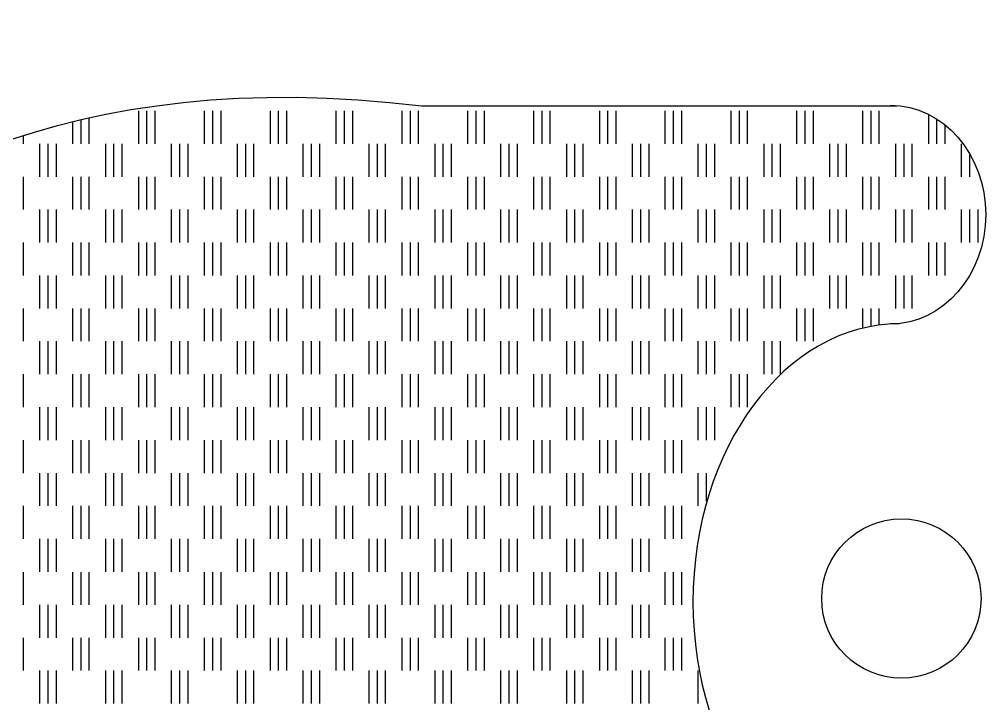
# Model space of a CAD drawing. Extents: x 5 to 365, y 4 to 206.
# Drawn here: x 35.22 to 64.57, y 144.07 to 164.85 of the extents above; entities that cross this region are included whole.
import ezdxf

# ---------------------------------------------------------------- set-up
doc = ezdxf.new("R2010")
doc.units = 0
doc.layers.add('Your_Design', color=7, linetype='CONTINUOUS')

msp = doc.modelspace()

# ---------------------------------------------------------------- linework, layer by layer
at = {"layer": 'Your_Design', "color": 1}
for points in [[(47.450653, 162.217991), (61.8715, 162.217991)], [(36.848845, 161.072361), (36.848845, 161.732179)], [(37.098845, 161.072361), (37.098845, 161.807775)], [(37.348844, 161.072361), (37.348844, 161.855023)], [(62.841417, 161.072364), (62.841417, 161.949522)], [(63.091416, 161.072364), (63.091416, 161.81723)], [(63.341416, 161.072364), (63.341416, 161.62824)], [(35.348845, 161.072361), (35.348845, 161.306958)], [(35.848847, 160.070542), (35.848847, 161.072361)], [(36.098847, 160.070542), (36.098847, 161.072361)], [(36.348846, 160.071541), (36.348846, 161.072361)], [(37.848847, 160.070542), (37.848847, 161.072361)], [(38.098846, 160.070542), (38.098846, 161.072361)], [(38.348846, 160.071541), (38.348846, 161.072361)], [(39.848846, 160.070542), (39.848846, 161.072361)], [(40.098846, 160.070542), (40.098846, 161.072361)], [(40.348845, 160.071541), (40.348845, 161.072361)], [(41.848846, 160.070542), (41.848846, 161.072361)], [(42.098845, 160.070542), (42.098845, 161.072361)], [(42.348845, 160.071537), (42.348845, 161.072361)], [(43.848849, 160.070542), (43.848849, 161.072361)], [(44.098849, 160.070542), (44.098849, 161.072361)], [(44.348848, 160.071541), (44.348848, 161.072361)], [(45.848849, 160.070542), (45.848849, 161.072361)], [(46.098848, 160.070542), (46.098848, 161.072361)], [(46.348848, 160.071537), (46.348848, 161.072361)], [(47.848845, 160.070542), (47.848845, 161.072361)], [(48.098844, 160.070542), (48.098844, 161.072361)], [(48.348844, 160.071541), (48.348844, 161.072361)], [(49.848844, 160.070542), (49.848844, 161.072361)], [(50.098844, 160.070542), (50.098844, 161.072361)], [(50.348843, 160.071541), (50.348843, 161.072361)], [(51.848847, 160.070542), (51.848847, 161.072361)], [(52.098847, 160.070542), (52.098847, 161.072361)], [(52.348846, 160.071541), (52.348846, 161.072361)], [(53.848847, 160.070542), (53.848847, 161.072361)], [(54.098846, 160.070542), (54.098846, 161.072361)], [(54.348846, 160.071541), (54.348846, 161.072361)], [(55.84142, 160.070542), (55.84142, 161.072364)], [(56.09142, 160.070542), (56.09142, 161.072364)], [(56.341419, 160.071541), (56.341419, 161.072364)], [(57.841416, 160.070546), (57.841416, 161.072364)], [(58.091416, 160.070546), (58.091416, 161.072364)], [(58.341415, 160.071548), (58.341415, 161.072364)], [(59.841412, 160.070546), (59.841412, 161.072364)], [(60.091412, 160.070546), (60.091412, 161.072364)], [(60.341411, 160.071548), (60.341411, 161.072364)], [(61.841419, 160.070546), (61.841419, 161.072364)], [(62.091418, 160.070546), (62.091418, 161.072364)], [(62.341418, 160.071548), (62.341418, 161.072364)], [(63.841418, 160.070546), (63.841418, 161.072364)], [(64.091418, 160.070546), (64.091418, 160.732184)], [(35.348845, 159.072361), (35.348845, 160.066542)], [(36.848845, 159.072361), (36.848845, 160.066542)], [(37.098845, 159.072361), (37.098845, 160.066542)], [(37.348844, 159.072361), (37.348844, 160.066542)], [(38.848845, 159.072358), (38.848845, 160.066542)], [(39.098844, 159.072358), (39.098844, 160.066542)], [(39.348844, 159.072358), (39.348844, 160.066542)], [(40.848844, 159.072358), (40.848844, 160.066542)], [(41.098844, 159.072358), (41.098844, 160.066542)], [(41.348843, 159.072358), (41.348843, 160.066542)], [(42.848847, 159.072358), (42.848847, 160.066542)], [(43.098847, 159.072358), (43.098847, 160.066542)], [(43.348846, 159.072358), (43.348846, 160.066542)], [(44.848847, 159.072358), (44.848847, 160.066542)], [(45.098847, 159.072358), (45.098847, 160.066542)], [(45.348846, 159.072358), (45.348846, 160.066542)], [(46.848843, 159.072361), (46.848843, 160.066542)], [(47.098843, 159.072361), (47.098843, 160.066542)], [(47.348842, 159.072361), (47.348842, 160.066542)], [(48.848843, 159.072361), (48.848843, 160.066542)], [(49.098842, 159.072361), (49.098842, 160.066542)], [(49.348842, 159.072361), (49.348842, 160.066542)], [(50.848849, 159.072361), (50.848849, 160.066542)], [(51.098849, 159.072361), (51.098849, 160.066542)], [(51.348848, 159.072361), (51.348848, 160.066542)], [(52.848845, 159.072361), (52.848845, 160.066542)], [(53.098845, 159.072361), (53.098845, 160.066542)], [(53.348844, 159.072361), (53.348844, 160.066542)], [(54.841422, 159.072361), (54.841422, 160.066542)], [(55.091422, 159.072361), (55.091422, 160.066542)], [(55.341421, 159.072361), (55.341421, 160.066542)], [(56.841418, 159.072365), (56.841418, 160.066545)], [(57.091418, 159.072365), (57.091418, 160.066545)], [(57.341417, 159.072365), (57.341417, 160.066545)], [(58.841414, 159.072365), (58.841414, 160.066545)], [(59.091414, 159.072365), (59.091414, 160.066545)], [(59.341413, 159.072365), (59.341413, 160.066545)], [(60.841421, 159.072365), (60.841421, 160.066545)], [(61.09142, 159.072365), (61.09142, 160.066545)], [(61.34142, 159.072365), (61.34142, 160.066545)], [(62.841417, 159.072365), (62.841417, 160.066545)], [(63.091416, 159.072365), (63.091416, 160.066545)], [(63.341416, 159.072365), (63.341416, 160.066545)], [(35.848847, 156.070547), (35.848847, 157.072362)], [(36.098847, 156.070547), (36.098847, 157.072362)], [(36.348846, 156.071542), (36.348846, 157.072362)], [(37.848847, 156.070547), (37.848847, 157.072362)], [(38.098846, 156.070547), (38.098846, 157.072362)], [(38.348846, 156.071542), (38.348846, 157.072362)], [(39.848846, 156.070536), (39.848846, 157.072355)], [(40.098846, 156.070536), (40.098846, 157.072355)], [(40.348845, 156.071542), (40.348845, 157.072355)], [(41.848846, 156.070536), (41.848846, 157.072355)], [(42.098845, 156.070536), (42.098845, 157.072355)], [(42.348845, 156.071542), (42.348845, 157.072355)], [(43.848849, 156.070536), (43.848849, 157.072355)], [(44.098849, 156.070536), (44.098849, 157.072355)], [(44.348848, 156.071542), (44.348848, 157.072355)], [(45.848849, 156.070536), (45.848849, 157.072355)], [(46.098848, 156.070536), (46.098848, 157.072355)], [(46.348848, 156.071542), (46.348848, 157.072355)], [(47.848845, 156.070547), (47.848845, 157.072362)], [(48.098844, 156.070547), (48.098844, 157.072362)], [(48.348844, 156.071542), (48.348844, 157.072362)], [(49.848844, 156.070547), (49.848844, 157.072362)], [(50.098844, 156.070547), (50.098844, 157.072362)], [(50.348843, 156.071542), (50.348843, 157.072362)], [(51.848847, 156.070547), (51.848847, 157.072362)], [(52.098847, 156.070547), (52.098847, 157.072362)], [(52.348846, 156.071542), (52.348846, 157.072362)], [(53.848847, 156.070547), (53.848847, 157.072362)], [(54.098846, 156.070547), (54.098846, 157.072362)], [(54.348846, 156.071542), (54.348846, 157.072362)], [(55.84142, 156.070547), (55.84142, 157.072362)], [(56.09142, 156.070547), (56.09142, 157.072362)], [(56.341419, 156.071542), (56.341419, 157.072362)], [(57.841416, 156.070547), (57.841416, 157.072365)], [(58.091416, 156.070547), (58.091416, 157.072365)], [(58.341415, 156.071552), (58.341415, 157.072365)], [(59.841412, 156.070547), (59.841412, 157.072365)], [(60.091412, 156.070547), (60.091412, 157.072365)], [(60.341411, 156.071552), (60.341411, 157.072365)], [(61.841419, 156.070547), (61.841419, 157.072365)], [(62.091418, 156.070547), (62.091418, 157.072365)], [(62.341418, 156.071552), (62.341418, 157.072365)], [(35.348845, 155.072355), (35.348845, 156.066546)], [(36.848845, 155.072355), (36.848845, 156.066546)], [(37.098845, 155.072355), (37.098845, 156.066546)], [(37.348844, 155.072355), (37.348844, 156.066546)], [(38.848845, 155.072348), (38.848845, 156.066536)], [(39.098844, 155.072348), (39.098844, 156.066536)], [(39.348844, 155.072348), (39.348844, 156.066536)], [(40.848844, 155.072348), (40.848844, 156.066536)], [(41.098844, 155.072348), (41.098844, 156.066536)], [(41.348843, 155.072348), (41.348843, 156.066536)], [(42.848847, 155.072348), (42.848847, 156.066536)], [(43.098847, 155.072348), (43.098847, 156.066536)], [(43.348846, 155.072348), (43.348846, 156.066536)], [(44.848847, 155.072348), (44.848847, 156.066536)], [(45.098847, 155.072348), (45.098847, 156.066536)], [(45.348846, 155.072348), (45.348846, 156.066536)], [(46.848843, 155.072355), (46.848843, 156.066546)], [(47.098843, 155.072355), (47.098843, 156.066546)], [(47.348842, 155.072355), (47.348842, 156.066546)], [(48.848843, 155.072355), (48.848843, 156.066546)], [(49.098842, 155.072355), (49.098842, 156.066546)], [(49.348842, 155.072355), (49.348842, 156.066546)], [(50.848849, 155.072355), (50.848849, 156.066546)], [(51.098849, 155.072355), (51.098849, 156.066546)], [(51.348848, 155.072355), (51.348848, 156.066546)], [(52.848845, 155.072355), (52.848845, 156.066546)], [(53.098845, 155.072355), (53.098845, 156.066546)], [(53.348844, 155.072355), (53.348844, 156.066546)], [(54.841422, 155.072355), (54.841422, 156.066546)], [(55.091422, 155.072355), (55.091422, 156.066546)], [(55.341421, 155.072355), (55.341421, 156.066546)], [(56.841418, 155.072359), (56.841418, 156.066546)], [(57.091418, 155.072359), (57.091418, 156.066546)], [(57.341417, 155.072359), (57.341417, 156.066546)], [(58.841414, 155.072359), (58.841414, 156.066546)], [(59.091414, 155.072359), (59.091414, 156.066546)], [(59.341413, 155.072359), (59.341413, 156.066546)], [(60.841421, 155.488136), (60.841421, 156.066546)], [(61.09142, 155.525929), (61.09142, 156.066546)], [(61.34142, 155.57318), (61.34142, 156.066546)], [(35.848847, 152.070544), (35.848847, 153.072352)], [(36.098847, 152.070544), (36.098847, 153.072352)], [(36.348846, 152.071546), (36.348846, 153.072352)], [(37.848847, 152.070544), (37.848847, 153.072352)], [(38.098846, 152.070544), (38.098846, 153.072352)], [(38.348846, 152.071546), (38.348846, 153.072352)], [(39.848846, 152.070541), (39.848846, 153.072352)], [(40.098846, 152.070541), (40.098846, 153.072352)], [(40.348845, 152.071539), (40.348845, 153.072352)], [(41.848846, 152.070541), (41.848846, 153.072352)], [(42.098845, 152.070541), (42.098845, 153.072352)], [(42.348845, 152.071539), (42.348845, 153.072352)], [(43.848849, 152.070541), (43.848849, 153.072352)], [(44.098849, 152.070541), (44.098849, 153.072352)], [(44.348848, 152.071539), (44.348848, 153.072352)], [(45.848849, 152.070541), (45.848849, 153.072352)], [(46.098848, 152.070541), (46.098848, 153.072352)], [(46.348848, 152.071539), (46.348848, 153.072352)], [(47.848845, 152.070544), (47.848845, 153.072352)], [(48.098844, 152.070544), (48.098844, 153.072352)], [(48.348844, 152.071546), (48.348844, 153.072352)], [(49.848844, 152.070544), (49.848844, 153.072352)], [(50.098844, 152.070544), (50.098844, 153.072352)], [(50.348843, 152.071546), (50.348843, 153.072352)], [(51.848847, 152.070544), (51.848847, 153.072352)], [(52.098847, 152.070544), (52.098847, 153.072352)], [(52.348846, 152.071546), (52.348846, 153.072352)], [(53.848847, 152.070544), (53.848847, 153.072352)], [(54.098846, 152.070544), (54.098846, 153.072352)], [(54.348846, 152.071546), (54.348846, 153.072352)], [(55.84142, 152.070544), (55.84142, 153.072352)], [(56.09142, 152.070544), (56.09142, 153.072352)], [(56.341419, 152.071539), (56.341419, 153.072352)], [(35.348845, 151.072356), (35.348845, 152.066544)], [(36.848845, 151.072356), (36.848845, 152.066544)], [(37.098845, 151.072356), (37.098845, 152.066544)], [(37.348844, 151.072356), (37.348844, 152.066544)], [(38.848845, 151.072353), (38.848845, 152.06654)], [(39.098844, 151.072353), (39.098844, 152.06654)], [(39.348844, 151.072353), (39.348844, 152.06654)], [(40.848844, 151.072353), (40.848844, 152.06654)], [(41.098844, 151.072353), (41.098844, 152.06654)], [(41.348843, 151.072353), (41.348843, 152.06654)], [(42.848847, 151.072353), (42.848847, 152.06654)], [(43.098847, 151.072353), (43.098847, 152.06654)], [(43.348846, 151.072353), (43.348846, 152.06654)], [(44.848847, 151.072353), (44.848847, 152.06654)], [(45.098847, 151.072353), (45.098847, 152.06654)], [(45.348846, 151.072353), (45.348846, 152.06654)], [(46.848843, 151.072356), (46.848843, 152.066544)], [(47.098843, 151.072356), (47.098843, 152.066544)], [(47.348842, 151.072356), (47.348842, 152.066544)], [(48.848843, 151.072356), (48.848843, 152.066544)], [(49.098842, 151.072356), (49.098842, 152.066544)], [(49.348842, 151.072356), (49.348842, 152.066544)], [(50.848849, 151.072356), (50.848849, 152.066544)], [(51.098849, 151.072356), (51.098849, 152.066544)], [(51.348848, 151.072356), (51.348848, 152.066544)], [(52.848845, 151.072356), (52.848845, 152.066544)], [(53.098845, 151.072356), (53.098845, 152.066544)], [(53.348844, 151.072356), (53.348844, 152.066544)], [(54.841422, 151.072356), (54.841422, 152.066544)], [(55.091422, 151.072356), (55.091422, 152.066544)], [(55.341421, 151.072356), (55.341421, 152.066544)], [(56.09142, 150.214101), (56.09142, 151.072356)], [(35.848847, 148.070542), (35.848847, 149.072357)], [(36.098847, 148.070542), (36.098847, 149.072357)], [(36.348846, 148.071544), (36.348846, 149.072357)], [(37.848847, 148.070542), (37.848847, 149.072357)], [(38.098846, 148.070542), (38.098846, 149.072357)], [(38.348846, 148.071544), (38.348846, 149.072357)], [(39.848846, 148.070542), (39.848846, 149.07235)], [(40.098846, 148.070542), (40.098846, 149.07235)], [(40.348845, 148.071537), (40.348845, 149.07235)], [(41.848846, 148.070542), (41.848846, 149.07235)], [(42.098845, 148.070542), (42.098845, 149.07235)], [(42.348845, 148.071537), (42.348845, 149.07235)], [(43.848849, 148.070542), (43.848849, 149.07235)], [(44.098849, 148.070542), (44.098849, 149.07235)], [(44.348848, 148.071537), (44.348848, 149.07235)], [(45.848849, 148.070542), (45.848849, 149.07235)], [(46.098848, 148.070542), (46.098848, 149.07235)], [(46.348848, 148.071537), (46.348848, 149.07235)], [(47.848845, 148.070542), (47.848845, 149.072357)], [(48.098844, 148.070542), (48.098844, 149.072357)], [(48.348844, 148.071544), (48.348844, 149.072357)], [(49.848844, 148.070542), (49.848844, 149.072357)], [(50.098844, 148.070542), (50.098844, 149.072357)], [(50.348843, 148.071544), (50.348843, 149.072357)], [(51.848847, 148.070542), (51.848847, 149.072357)], [(52.098847, 148.070542), (52.098847, 149.072357)], [(52.348846, 148.071544), (52.348846, 149.072357)], [(53.848847, 148.070542), (53.848847, 149.072357)], [(54.098846, 148.070542), (54.098846, 149.072357)], [(54.348846, 148.071544), (54.348846, 149.072357)], [(35.348845, 147.072354), (35.348845, 148.066541)], [(36.848845, 147.072354), (36.848845, 148.066541)], [(37.098845, 147.072354), (37.098845, 148.066541)], [(37.348844, 147.072354), (37.348844, 148.066541)], [(38.848845, 147.072354), (38.848845, 148.066541)], [(39.098844, 147.072354), (39.098844, 148.066541)], [(39.348844, 147.072354), (39.348844, 148.066541)], [(40.848844, 147.072354), (40.848844, 148.066541)], [(41.098844, 147.072354), (41.098844, 148.066541)], [(41.348843, 147.072354), (41.348843, 148.066541)], [(42.848847, 147.072354), (42.848847, 148.066541)], [(43.098847, 147.072354), (43.098847, 148.066541)], [(43.348846, 147.072354), (43.348846, 148.066541)], [(44.848847, 147.072354), (44.848847, 148.066541)], [(45.098847, 147.072354), (45.098847, 148.066541)], [(45.348846, 147.072354), (45.348846, 148.066541)], [(46.848843, 147.072354), (46.848843, 148.066541)], [(47.098843, 147.072354), (47.098843, 148.066541)], [(47.348842, 147.072354), (47.348842, 148.066541)], [(48.848843, 147.072354), (48.848843, 148.066541)], [(49.098842, 147.072354), (49.098842, 148.066541)], [(49.348842, 147.072354), (49.348842, 148.066541)], [(50.848849, 147.072354), (50.848849, 148.066541)], [(51.098849, 147.072354), (51.098849, 148.066541)], [(51.348848, 147.072354), (51.348848, 148.066541)], [(52.848845, 147.072354), (52.848845, 148.066541)], [(53.098845, 147.072354), (53.098845, 148.066541)], [(53.348844, 147.072354), (53.348844, 148.066541)], [(54.841422, 147.072354), (54.841422, 148.066541)], [(55.091422, 147.072354), (55.091422, 148.066541)], [(55.341421, 147.072354), (55.341421, 148.066541)], [(35.848847, 144.070539), (35.848847, 145.072354)], [(36.098847, 144.070539), (36.098847, 145.072354)], [(36.348846, 144.071541), (36.348846, 145.072354)], [(37.848847, 144.070539), (37.848847, 145.072354)], [(38.098846, 144.070539), (38.098846, 145.072354)], [(38.348846, 144.071541), (38.348846, 145.072354)], [(39.848846, 144.070539), (39.848846, 145.072354)], [(40.098846, 144.070539), (40.098846, 145.072354)], [(40.348845, 144.071541), (40.348845, 145.072354)], [(41.848846, 144.070539), (41.848846, 145.072354)], [(42.098845, 144.070539), (42.098845, 145.072354)], [(42.348845, 144.071541), (42.348845, 145.072354)], [(43.848849, 144.070539), (43.848849, 145.072354)], [(44.098849, 144.070539), (44.098849, 145.072354)], [(44.348848, 144.071541), (44.348848, 145.072354)], [(45.848849, 144.070539), (45.848849, 145.072354)], [(46.098848, 144.070539), (46.098848, 145.072354)], [(46.348848, 144.071541), (46.348848, 145.072354)], [(47.848845, 144.070539), (47.848845, 145.072354)], [(48.098844, 144.070539), (48.098844, 145.072354)], [(48.348844, 144.071541), (48.348844, 145.072354)], [(49.848844, 144.070539), (49.848844, 145.072354)], [(50.098844, 144.070539), (50.098844, 145.072354)], [(50.348843, 144.071541), (50.348843, 145.072354)], [(51.848847, 144.070539), (51.848847, 145.072354)], [(52.098847, 144.070539), (52.098847, 145.072354)], [(52.348846, 144.071541), (52.348846, 145.072354)], [(53.848847, 144.070539), (53.848847, 145.072354)], [(54.098846, 144.070539), (54.098846, 145.072354)], [(54.348846, 144.071541), (54.348846, 145.072354)], [(55.84142, 144.070539), (55.84142, 145.072358)]]:
    msp.add_lwpolyline(points, dxfattribs=at)
at = {"layer": 'Your_Design', "color": 5}
msp.add_lwpolyline([(62.01156, 149.68019)], close=True, dxfattribs=at)
at = {"layer": 'Your_Design', "color": 1}
for points in [[(21.012446, 147.14746), (21.012446, 147.14746), (26.162747, 164.849359), (47.450653, 162.217991)], [(38.848845, 161.072361), (38.848845, 162.04111), (38.848845, 162.072359), (38.848845, 162.072359)], [(39.098844, 161.072361), (39.098844, 162.041106), (39.098844, 162.072359), (39.098844, 162.072359)], [(39.348844, 161.072361), (39.348844, 162.04111), (39.348844, 162.072359), (39.348844, 162.072359)], [(40.848844, 161.072361), (40.848844, 162.04111), (40.848844, 162.072359), (40.848844, 162.072359)], [(41.098844, 161.072361), (41.098844, 162.041106), (41.098844, 162.072359), (41.098844, 162.072359)], [(41.348843, 161.072361), (41.348843, 162.04111), (41.348843, 162.072359), (41.348843, 162.072359)], [(42.848847, 161.072361), (42.848847, 162.04111), (42.848847, 162.072359), (42.848847, 162.072359)], [(43.098847, 161.072361), (43.098847, 162.041106), (43.098847, 162.072359), (43.098847, 162.072359)], [(43.348846, 161.072361), (43.348846, 162.04111), (43.348846, 162.072359), (43.348846, 162.072359)], [(44.848847, 161.072361), (44.848847, 162.04111), (44.848847, 162.072359), (44.848847, 162.072359)], [(45.098847, 161.072361), (45.098847, 162.041106), (45.098847, 162.072359), (45.098847, 162.072359)], [(45.348846, 161.072361), (45.348846, 162.04111), (45.348846, 162.072359), (45.348846, 162.072359)], [(46.848843, 161.072361), (46.848843, 162.041117), (46.848843, 162.072359), (46.848843, 162.072359)], [(47.098843, 161.072361), (47.098843, 162.041106), (47.098843, 162.072359), (47.098843, 162.072359)], [(47.348842, 161.072361), (47.348842, 162.041117), (47.348842, 162.072359), (47.348842, 162.072359)], [(48.848843, 161.072361), (48.848843, 162.041117), (48.848843, 162.072359), (48.848843, 162.072359)], [(49.098842, 161.072361), (49.098842, 162.041106), (49.098842, 162.072359), (49.098842, 162.072359)], [(49.348842, 161.072361), (49.348842, 162.041117), (49.348842, 162.072359), (49.348842, 162.072359)], [(50.848849, 161.072361), (50.848849, 162.041117), (50.848849, 162.072359), (50.848849, 162.072359)], [(51.098849, 161.072361), (51.098849, 162.041106), (51.098849, 162.072359), (51.098849, 162.072359)], [(51.348848, 161.072361), (51.348848, 162.041117), (51.348848, 162.072359), (51.348848, 162.072359)], [(52.848845, 161.072361), (52.848845, 162.041117), (52.848845, 162.072359), (52.848845, 162.072359)], [(53.098845, 161.072361), (53.098845, 162.041106), (53.098845, 162.072359), (53.098845, 162.072359)], [(53.348844, 161.072361), (53.348844, 162.041117), (53.348844, 162.072359), (53.348844, 162.072359)], [(54.841422, 161.072364), (54.841422, 162.041113), (54.841422, 162.072362), (54.841422, 162.072362)], [(55.091422, 161.072364), (55.091422, 162.04111), (55.091422, 162.072362), (55.091422, 162.072362)], [(55.341421, 161.072364), (55.341421, 162.041113), (55.341421, 162.072362), (55.341421, 162.072362)], [(56.841418, 161.072364), (56.841418, 162.04112), (56.841418, 162.072362), (56.841418, 162.072362)], [(57.091418, 161.072364), (57.091418, 162.04111), (57.091418, 162.072362), (57.091418, 162.072362)], [(57.341417, 161.072364), (57.341417, 162.04112), (57.341417, 162.072362), (57.341417, 162.072362)], [(58.841414, 161.072364), (58.841414, 162.04112), (58.841414, 162.072362), (58.841414, 162.072362)], [(59.091414, 161.072364), (59.091414, 162.04111), (59.091414, 162.072362), (59.091414, 162.072362)], [(59.341413, 161.072364), (59.341413, 162.04112), (59.341413, 162.072362), (59.341413, 162.072362)], [(60.841421, 161.072364), (60.841421, 162.04112), (60.841421, 162.072362), (60.841421, 162.072362)], [(61.09142, 161.072364), (61.09142, 162.04111), (61.09142, 162.072362), (61.09142, 162.072362)], [(61.34142, 161.072364), (61.34142, 162.04112), (61.34142, 162.072362), (61.34142, 162.072362)], [(61.682588, 162.242746), (63.278054, 162.242746), (64.57144, 160.755369), (64.57144, 158.920594)], [(35.848847, 158.07236), (35.848847, 159.041109), (35.848847, 159.072361), (35.848847, 159.072361)], [(36.098847, 158.07236), (36.098847, 159.041109), (36.098847, 159.072361), (36.098847, 159.072361)], [(36.348846, 158.07236), (36.348846, 159.041109), (36.348846, 159.072358), (36.348846, 159.072358)], [(37.848847, 158.07236), (37.848847, 159.041109), (37.848847, 159.072361), (37.848847, 159.072361)], [(38.098846, 158.07236), (38.098846, 159.041109), (38.098846, 159.072361), (38.098846, 159.072361)], [(38.348846, 158.07236), (38.348846, 159.041109), (38.348846, 159.072358), (38.348846, 159.072358)], [(39.848846, 158.072353), (39.848846, 159.041105), (39.848846, 159.072358), (39.848846, 159.072358)], [(40.098846, 158.072353), (40.098846, 159.041105), (40.098846, 159.072358), (40.098846, 159.072358)], [(40.348845, 158.072353), (40.348845, 159.041105), (40.348845, 159.072354), (40.348845, 159.072354)], [(41.848846, 158.072353), (41.848846, 159.041105), (41.848846, 159.072358), (41.848846, 159.072358)], [(42.098845, 158.072353), (42.098845, 159.041105), (42.098845, 159.072358), (42.098845, 159.072358)], [(42.348845, 158.072353), (42.348845, 159.041105), (42.348845, 159.072354), (42.348845, 159.072354)], [(43.848849, 158.072353), (43.848849, 159.041105), (43.848849, 159.072358), (43.848849, 159.072358)], [(44.098849, 158.072353), (44.098849, 159.041105), (44.098849, 159.072358), (44.098849, 159.072358)], [(44.348848, 158.072353), (44.348848, 159.041105), (44.348848, 159.072354), (44.348848, 159.072354)], [(45.848849, 158.072353), (45.848849, 159.041105), (45.848849, 159.072358), (45.848849, 159.072358)], [(46.098848, 158.072353), (46.098848, 159.041105), (46.098848, 159.072358), (46.098848, 159.072358)], [(46.348848, 158.072353), (46.348848, 159.041105), (46.348848, 159.072354), (46.348848, 159.072354)], [(47.848845, 158.07236), (47.848845, 159.041109), (47.848845, 159.072361), (47.848845, 159.072361)], [(48.098844, 158.07236), (48.098844, 159.041109), (48.098844, 159.072361), (48.098844, 159.072361)], [(48.348844, 158.07236), (48.348844, 159.041109), (48.348844, 159.072358), (48.348844, 159.072358)], [(49.848844, 158.07236), (49.848844, 159.041109), (49.848844, 159.072361), (49.848844, 159.072361)], [(50.098844, 158.07236), (50.098844, 159.041109), (50.098844, 159.072361), (50.098844, 159.072361)], [(50.348843, 158.07236), (50.348843, 159.041109), (50.348843, 159.072358), (50.348843, 159.072358)], [(51.848847, 158.07236), (51.848847, 159.041109), (51.848847, 159.072361), (51.848847, 159.072361)], [(52.098847, 158.07236), (52.098847, 159.041109), (52.098847, 159.072361), (52.098847, 159.072361)], [(52.348846, 158.07236), (52.348846, 159.041109), (52.348846, 159.072358), (52.348846, 159.072358)], [(53.848847, 158.07236), (53.848847, 159.041109), (53.848847, 159.072361), (53.848847, 159.072361)], [(54.098846, 158.07236), (54.098846, 159.041109), (54.098846, 159.072361), (54.098846, 159.072361)], [(54.348846, 158.07236), (54.348846, 159.041109), (54.348846, 159.072358), (54.348846, 159.072358)], [(55.84142, 158.07236), (55.84142, 159.041109), (55.84142, 159.072361), (55.84142, 159.072361)], [(56.09142, 158.07236), (56.09142, 159.041109), (56.09142, 159.072361), (56.09142, 159.072361)], [(56.341419, 158.07236), (56.341419, 159.041109), (56.341419, 159.072358), (56.341419, 159.072358)], [(57.841416, 158.072363), (57.841416, 159.041112), (57.841416, 159.072365), (57.841416, 159.072365)], [(58.091416, 158.072363), (58.091416, 159.041112), (58.091416, 159.072365), (58.091416, 159.072365)], [(58.341415, 158.072363), (58.341415, 159.041112), (58.341415, 159.072361), (58.341415, 159.072361)], [(59.841412, 158.072363), (59.841412, 159.041112), (59.841412, 159.072365), (59.841412, 159.072365)], [(60.091412, 158.072363), (60.091412, 159.041112), (60.091412, 159.072365), (60.091412, 159.072365)], [(60.341411, 158.072363), (60.341411, 159.041112), (60.341411, 159.072361), (60.341411, 159.072361)], [(61.841419, 158.072363), (61.841419, 159.041112), (61.841419, 159.072365), (61.841419, 159.072365)], [(62.091418, 158.072363), (62.091418, 159.041112), (62.091418, 159.072365), (62.091418, 159.072365)], [(62.341418, 158.072363), (62.341418, 159.041112), (62.341418, 159.072361), (62.341418, 159.072361)], [(63.841418, 158.072363), (63.841418, 159.041112), (63.841418, 159.072365), (63.841418, 159.072365)], [(64.091418, 158.072363), (64.091418, 159.041112), (64.091418, 159.072365), (64.091418, 159.072365)], [(64.341417, 158.072363), (64.341417, 159.041112), (64.341417, 159.072361), (64.341417, 159.072361)], [(64.57144, 158.920594), (64.57144, 157.085832), (63.278054, 155.598455), (61.682588, 155.598455)], [(35.348845, 157.072362), (35.348845, 158.041111), (35.348845, 158.07236), (35.348845, 158.07236)], [(36.848845, 157.072362), (36.848845, 158.041111), (36.848845, 158.07236), (36.848845, 158.07236)], [(37.098845, 157.072362), (37.098845, 158.041107), (37.098845, 158.07236), (37.098845, 158.07236)], [(37.348844, 157.072362), (37.348844, 158.041111), (37.348844, 158.07236), (37.348844, 158.07236)], [(38.848845, 157.072355), (38.848845, 158.041107), (38.848845, 158.072353), (38.848845, 158.072353)], [(39.098844, 157.072355), (39.098844, 158.0411), (39.098844, 158.072353), (39.098844, 158.072353)], [(39.348844, 157.072355), (39.348844, 158.041107), (39.348844, 158.072353), (39.348844, 158.072353)], [(40.848844, 157.072355), (40.848844, 158.041107), (40.848844, 158.072353), (40.848844, 158.072353)], [(41.098844, 157.072355), (41.098844, 158.0411), (41.098844, 158.072353), (41.098844, 158.072353)], [(41.348843, 157.072355), (41.348843, 158.041107), (41.348843, 158.072353), (41.348843, 158.072353)], [(42.848847, 157.072355), (42.848847, 158.041107), (42.848847, 158.072353), (42.848847, 158.072353)], [(43.098847, 157.072355), (43.098847, 158.0411), (43.098847, 158.072353), (43.098847, 158.072353)], [(43.348846, 157.072355), (43.348846, 158.041107), (43.348846, 158.072353), (43.348846, 158.072353)], [(44.848847, 157.072355), (44.848847, 158.041107), (44.848847, 158.072353), (44.848847, 158.072353)], [(45.098847, 157.072355), (45.098847, 158.0411), (45.098847, 158.072353), (45.098847, 158.072353)], [(45.348846, 157.072355), (45.348846, 158.041107), (45.348846, 158.072353), (45.348846, 158.072353)], [(46.848843, 157.072362), (46.848843, 158.041111), (46.848843, 158.07236), (46.848843, 158.07236)], [(47.098843, 157.072362), (47.098843, 158.041107), (47.098843, 158.07236), (47.098843, 158.07236)], [(47.348842, 157.072362), (47.348842, 158.041111), (47.348842, 158.07236), (47.348842, 158.07236)], [(48.848843, 157.072362), (48.848843, 158.041111), (48.848843, 158.07236), (48.848843, 158.07236)], [(49.098842, 157.072362), (49.098842, 158.041107), (49.098842, 158.07236), (49.098842, 158.07236)], [(49.348842, 157.072362), (49.348842, 158.041111), (49.348842, 158.07236), (49.348842, 158.07236)], [(50.848849, 157.072362), (50.848849, 158.041111), (50.848849, 158.07236), (50.848849, 158.07236)], [(51.098849, 157.072362), (51.098849, 158.041107), (51.098849, 158.07236), (51.098849, 158.07236)], [(51.348848, 157.072362), (51.348848, 158.041111), (51.348848, 158.07236), (51.348848, 158.07236)], [(52.848845, 157.072362), (52.848845, 158.041111), (52.848845, 158.07236), (52.848845, 158.07236)], [(53.098845, 157.072362), (53.098845, 158.041107), (53.098845, 158.07236), (53.098845, 158.07236)], [(53.348844, 157.072362), (53.348844, 158.041111), (53.348844, 158.07236), (53.348844, 158.07236)], [(54.841422, 157.072362), (54.841422, 158.041111), (54.841422, 158.07236), (54.841422, 158.07236)], [(55.091422, 157.072362), (55.091422, 158.041107), (55.091422, 158.07236), (55.091422, 158.07236)], [(55.341421, 157.072362), (55.341421, 158.041111), (55.341421, 158.07236), (55.341421, 158.07236)], [(56.841418, 157.072365), (56.841418, 158.041111), (56.841418, 158.072363), (56.841418, 158.072363)], [(57.091418, 157.072365), (57.091418, 158.041111), (57.091418, 158.072363), (57.091418, 158.072363)], [(57.341417, 157.072365), (57.341417, 158.041111), (57.341417, 158.072363), (57.341417, 158.072363)], [(58.841414, 157.072365), (58.841414, 158.041111), (58.841414, 158.072363), (58.841414, 158.072363)], [(59.091414, 157.072365), (59.091414, 158.041111), (59.091414, 158.072363), (59.091414, 158.072363)], [(59.341413, 157.072365), (59.341413, 158.041111), (59.341413, 158.072363), (59.341413, 158.072363)], [(60.841421, 157.072365), (60.841421, 158.041111), (60.841421, 158.072363), (60.841421, 158.072363)], [(61.09142, 157.072365), (61.09142, 158.041111), (61.09142, 158.072363), (61.09142, 158.072363)], [(61.34142, 157.072365), (61.34142, 158.041111), (61.34142, 158.072363), (61.34142, 158.072363)], [(62.841417, 157.072365), (62.841417, 158.041111), (62.841417, 158.072363), (62.841417, 158.072363)], [(63.091416, 157.072365), (63.091416, 158.041111), (63.091416, 158.072363), (63.091416, 158.072363)], [(63.341416, 157.072365), (63.341416, 158.041111), (63.341416, 158.072363), (63.341416, 158.072363)], [(61.946438, 155.603072), (58.486629, 155.603072), (55.681886, 151.821005), (55.681886, 147.155575)], [(35.848847, 154.072357), (35.848847, 155.041103), (35.848847, 155.072355), (35.848847, 155.072355)], [(36.098847, 154.072357), (36.098847, 155.041103), (36.098847, 155.072355), (36.098847, 155.072355)], [(36.348846, 154.072357), (36.348846, 155.041103), (36.348846, 155.072348), (36.348846, 155.072348)], [(37.848847, 154.072357), (37.848847, 155.041103), (37.848847, 155.072355), (37.848847, 155.072355)], [(38.098846, 154.072357), (38.098846, 155.041103), (38.098846, 155.072355), (38.098846, 155.072355)], [(38.348846, 154.072357), (38.348846, 155.041103), (38.348846, 155.072348), (38.348846, 155.072348)], [(39.848846, 154.07235), (39.848846, 155.041096), (39.848846, 155.072348), (39.848846, 155.072348)], [(40.098846, 154.07235), (40.098846, 155.041096), (40.098846, 155.072348), (40.098846, 155.072348)], [(40.348845, 154.07235), (40.348845, 155.041096), (40.348845, 155.072348), (40.348845, 155.072348)], [(41.848846, 154.07235), (41.848846, 155.041096), (41.848846, 155.072348), (41.848846, 155.072348)], [(42.098845, 154.07235), (42.098845, 155.041096), (42.098845, 155.072348), (42.098845, 155.072348)], [(42.348845, 154.07235), (42.348845, 155.041096), (42.348845, 155.072348), (42.348845, 155.072348)], [(43.848849, 154.07235), (43.848849, 155.041096), (43.848849, 155.072348), (43.848849, 155.072348)], [(44.098849, 154.07235), (44.098849, 155.041096), (44.098849, 155.072348), (44.098849, 155.072348)], [(44.348848, 154.07235), (44.348848, 155.041096), (44.348848, 155.072348), (44.348848, 155.072348)], [(45.848849, 154.07235), (45.848849, 155.041096), (45.848849, 155.072348), (45.848849, 155.072348)], [(46.098848, 154.07235), (46.098848, 155.041096), (46.098848, 155.072348), (46.098848, 155.072348)], [(46.348848, 154.07235), (46.348848, 155.041096), (46.348848, 155.072348), (46.348848, 155.072348)], [(47.848845, 154.072357), (47.848845, 155.041103), (47.848845, 155.072355), (47.848845, 155.072355)], [(48.098844, 154.072357), (48.098844, 155.041103), (48.098844, 155.072355), (48.098844, 155.072355)], [(48.348844, 154.072357), (48.348844, 155.041103), (48.348844, 155.072348), (48.348844, 155.072348)], [(49.848844, 154.072357), (49.848844, 155.041103), (49.848844, 155.072355), (49.848844, 155.072355)], [(50.098844, 154.072357), (50.098844, 155.041103), (50.098844, 155.072355), (50.098844, 155.072355)], [(50.348843, 154.072357), (50.348843, 155.041103), (50.348843, 155.072348), (50.348843, 155.072348)], [(51.848847, 154.072357), (51.848847, 155.041103), (51.848847, 155.072355), (51.848847, 155.072355)], [(52.098847, 154.072357), (52.098847, 155.041103), (52.098847, 155.072355), (52.098847, 155.072355)], [(52.348846, 154.072357), (52.348846, 155.041103), (52.348846, 155.072348), (52.348846, 155.072348)], [(53.848847, 154.072357), (53.848847, 155.041103), (53.848847, 155.072355), (53.848847, 155.072355)], [(54.098846, 154.072357), (54.098846, 155.041103), (54.098846, 155.072355), (54.098846, 155.072355)], [(54.348846, 154.072357), (54.348846, 155.041103), (54.348846, 155.072348), (54.348846, 155.072348)], [(55.84142, 154.072357), (55.84142, 155.041103), (55.84142, 155.072355), (55.84142, 155.072355)], [(56.09142, 154.072357), (56.09142, 155.041103), (56.09142, 155.072355), (56.09142, 155.072355)], [(56.341419, 154.072357), (56.341419, 155.041103), (56.341419, 155.072348), (56.341419, 155.072348)], [(57.841416, 154.072361), (57.841416, 155.041106), (57.841416, 155.072359), (57.841416, 155.072359)], [(58.091416, 154.072361), (58.091416, 155.041106), (58.091416, 155.072359), (58.091416, 155.072359)], [(58.341415, 154.072361), (58.341415, 155.041106), (58.341415, 155.072355), (58.341415, 155.072355)], [(35.348845, 153.072352), (35.348845, 154.041108), (35.348845, 154.072357), (35.348845, 154.072357)], [(36.848845, 153.072352), (36.848845, 154.041108), (36.848845, 154.072357), (36.848845, 154.072357)], [(37.098845, 153.072352), (37.098845, 154.041105), (37.098845, 154.072357), (37.098845, 154.072357)], [(37.348844, 153.072352), (37.348844, 154.041108), (37.348844, 154.072357), (37.348844, 154.072357)], [(38.848845, 153.072352), (38.848845, 154.041105), (38.848845, 154.07235), (38.848845, 154.07235)], [(39.098844, 153.072352), (39.098844, 154.041098), (39.098844, 154.07235), (39.098844, 154.07235)], [(39.348844, 153.072352), (39.348844, 154.041105), (39.348844, 154.07235), (39.348844, 154.07235)], [(40.848844, 153.072352), (40.848844, 154.041105), (40.848844, 154.07235), (40.848844, 154.07235)], [(41.098844, 153.072352), (41.098844, 154.041098), (41.098844, 154.07235), (41.098844, 154.07235)], [(41.348843, 153.072352), (41.348843, 154.041105), (41.348843, 154.07235), (41.348843, 154.07235)], [(42.848847, 153.072352), (42.848847, 154.041105), (42.848847, 154.07235), (42.848847, 154.07235)], [(43.098847, 153.072352), (43.098847, 154.041098), (43.098847, 154.07235), (43.098847, 154.07235)], [(43.348846, 153.072352), (43.348846, 154.041105), (43.348846, 154.07235), (43.348846, 154.07235)], [(44.848847, 153.072352), (44.848847, 154.041105), (44.848847, 154.07235), (44.848847, 154.07235)], [(45.098847, 153.072352), (45.098847, 154.041098), (45.098847, 154.07235), (45.098847, 154.07235)], [(45.348846, 153.072352), (45.348846, 154.041105), (45.348846, 154.07235), (45.348846, 154.07235)], [(46.848843, 153.072352), (46.848843, 154.041108), (46.848843, 154.072357), (46.848843, 154.072357)], [(47.098843, 153.072352), (47.098843, 154.041105), (47.098843, 154.072357), (47.098843, 154.072357)], [(47.348842, 153.072352), (47.348842, 154.041108), (47.348842, 154.072357), (47.348842, 154.072357)], [(48.848843, 153.072352), (48.848843, 154.041108), (48.848843, 154.072357), (48.848843, 154.072357)], [(49.098842, 153.072352), (49.098842, 154.041105), (49.098842, 154.072357), (49.098842, 154.072357)], [(49.348842, 153.072352), (49.348842, 154.041108), (49.348842, 154.072357), (49.348842, 154.072357)], [(50.848849, 153.072352), (50.848849, 154.041108), (50.848849, 154.072357), (50.848849, 154.072357)], [(51.098849, 153.072352), (51.098849, 154.041105), (51.098849, 154.072357), (51.098849, 154.072357)], [(51.348848, 153.072352), (51.348848, 154.041108), (51.348848, 154.072357), (51.348848, 154.072357)], [(52.848845, 153.072352), (52.848845, 154.041108), (52.848845, 154.072357), (52.848845, 154.072357)], [(53.098845, 153.072352), (53.098845, 154.041105), (53.098845, 154.072357), (53.098845, 154.072357)], [(53.348844, 153.072352), (53.348844, 154.041108), (53.348844, 154.072357), (53.348844, 154.072357)], [(54.841422, 153.072352), (54.841422, 154.041108), (54.841422, 154.072357), (54.841422, 154.072357)], [(55.091422, 153.072352), (55.091422, 154.041105), (55.091422, 154.072357), (55.091422, 154.072357)], [(55.341421, 153.072352), (55.341421, 154.041108), (55.341421, 154.072357), (55.341421, 154.072357)], [(56.841418, 153.072359), (56.841418, 154.041108), (56.841418, 154.072361), (56.841418, 154.072361)], [(57.091418, 153.072359), (57.091418, 154.041108), (57.091418, 154.072361), (57.091418, 154.072361)], [(57.341417, 153.072359), (57.341417, 154.041108), (57.341417, 154.072361), (57.341417, 154.072361)], [(35.848847, 150.072358), (35.848847, 151.041104), (35.848847, 151.072356), (35.848847, 151.072356)], [(36.098847, 150.072358), (36.098847, 151.041104), (36.098847, 151.072356), (36.098847, 151.072356)], [(36.348846, 150.072358), (36.348846, 151.041104), (36.348846, 151.072353), (36.348846, 151.072353)], [(37.848847, 150.072358), (37.848847, 151.041104), (37.848847, 151.072356), (37.848847, 151.072356)], [(38.098846, 150.072358), (38.098846, 151.041104), (38.098846, 151.072356), (38.098846, 151.072356)], [(38.348846, 150.072358), (38.348846, 151.041104), (38.348846, 151.072353), (38.348846, 151.072353)], [(39.848846, 150.072355), (39.848846, 151.0411), (39.848846, 151.072353), (39.848846, 151.072353)], [(40.098846, 150.072355), (40.098846, 151.0411), (40.098846, 151.072353), (40.098846, 151.072353)], [(40.348845, 150.072355), (40.348845, 151.0411), (40.348845, 151.072346), (40.348845, 151.072346)], [(41.848846, 150.072355), (41.848846, 151.0411), (41.848846, 151.072353), (41.848846, 151.072353)], [(42.098845, 150.072355), (42.098845, 151.0411), (42.098845, 151.072353), (42.098845, 151.072353)], [(42.348845, 150.072355), (42.348845, 151.0411), (42.348845, 151.072346), (42.348845, 151.072346)], [(43.848849, 150.072355), (43.848849, 151.0411), (43.848849, 151.072353), (43.848849, 151.072353)], [(44.098849, 150.072355), (44.098849, 151.0411), (44.098849, 151.072353), (44.098849, 151.072353)], [(44.348848, 150.072355), (44.348848, 151.0411), (44.348848, 151.072346), (44.348848, 151.072346)], [(45.848849, 150.072355), (45.848849, 151.0411), (45.848849, 151.072353), (45.848849, 151.072353)], [(46.098848, 150.072355), (46.098848, 151.0411), (46.098848, 151.072353), (46.098848, 151.072353)], [(46.348848, 150.072355), (46.348848, 151.0411), (46.348848, 151.072346), (46.348848, 151.072346)], [(47.848845, 150.072358), (47.848845, 151.041104), (47.848845, 151.072356), (47.848845, 151.072356)], [(48.098844, 150.072358), (48.098844, 151.041104), (48.098844, 151.072356), (48.098844, 151.072356)], [(48.348844, 150.072358), (48.348844, 151.041104), (48.348844, 151.072353), (48.348844, 151.072353)], [(49.848844, 150.072358), (49.848844, 151.041104), (49.848844, 151.072356), (49.848844, 151.072356)], [(50.098844, 150.072358), (50.098844, 151.041104), (50.098844, 151.072356), (50.098844, 151.072356)], [(50.348843, 150.072358), (50.348843, 151.041104), (50.348843, 151.072353), (50.348843, 151.072353)], [(51.848847, 150.072358), (51.848847, 151.041104), (51.848847, 151.072356), (51.848847, 151.072356)], [(52.098847, 150.072358), (52.098847, 151.041104), (52.098847, 151.072356), (52.098847, 151.072356)], [(52.348846, 150.072358), (52.348846, 151.041104), (52.348846, 151.072353), (52.348846, 151.072353)], [(53.848847, 150.072358), (53.848847, 151.041104), (53.848847, 151.072356), (53.848847, 151.072356)], [(54.098846, 150.072358), (54.098846, 151.041104), (54.098846, 151.072356), (54.098846, 151.072356)], [(54.348846, 150.072358), (54.348846, 151.041104), (54.348846, 151.072353), (54.348846, 151.072353)], [(55.84142, 150.072358), (55.84142, 151.041104), (55.84142, 151.072356), (55.84142, 151.072356)], [(35.348845, 149.072357), (35.348845, 150.041106), (35.348845, 150.072355), (35.348845, 150.072355)], [(36.848845, 149.072357), (36.848845, 150.041106), (36.848845, 150.072358), (36.848845, 150.072358)], [(37.098845, 149.072357), (37.098845, 150.041106), (37.098845, 150.072358), (37.098845, 150.072358)], [(37.348844, 149.072357), (37.348844, 150.041106), (37.348844, 150.072355), (37.348844, 150.072355)], [(38.848845, 149.07235), (38.848845, 150.041102), (38.848845, 150.072355), (38.848845, 150.072355)], [(39.098844, 149.07235), (39.098844, 150.041102), (39.098844, 150.072355), (39.098844, 150.072355)], [(39.348844, 149.07235), (39.348844, 150.041102), (39.348844, 150.072348), (39.348844, 150.072348)], [(40.848844, 149.07235), (40.848844, 150.041102), (40.848844, 150.072355), (40.848844, 150.072355)], [(41.098844, 149.07235), (41.098844, 150.041102), (41.098844, 150.072355), (41.098844, 150.072355)], [(41.348843, 149.07235), (41.348843, 150.041102), (41.348843, 150.072348), (41.348843, 150.072348)], [(42.848847, 149.07235), (42.848847, 150.041102), (42.848847, 150.072355), (42.848847, 150.072355)], [(43.098847, 149.07235), (43.098847, 150.041102), (43.098847, 150.072355), (43.098847, 150.072355)], [(43.348846, 149.07235), (43.348846, 150.041102), (43.348846, 150.072348), (43.348846, 150.072348)], [(44.848847, 149.07235), (44.848847, 150.041102), (44.848847, 150.072355), (44.848847, 150.072355)], [(45.098847, 149.07235), (45.098847, 150.041102), (45.098847, 150.072355), (45.098847, 150.072355)], [(45.348846, 149.07235), (45.348846, 150.041102), (45.348846, 150.072348), (45.348846, 150.072348)], [(46.848843, 149.072357), (46.848843, 150.041106), (46.848843, 150.072358), (46.848843, 150.072358)], [(47.098843, 149.072357), (47.098843, 150.041106), (47.098843, 150.072358), (47.098843, 150.072358)], [(47.348842, 149.072357), (47.348842, 150.041106), (47.348842, 150.072355), (47.348842, 150.072355)], [(48.848843, 149.072357), (48.848843, 150.041106), (48.848843, 150.072358), (48.848843, 150.072358)], [(49.098842, 149.072357), (49.098842, 150.041106), (49.098842, 150.072358), (49.098842, 150.072358)], [(49.348842, 149.072357), (49.348842, 150.041106), (49.348842, 150.072355), (49.348842, 150.072355)], [(50.848849, 149.072357), (50.848849, 150.041106), (50.848849, 150.072358), (50.848849, 150.072358)], [(51.098849, 149.072357), (51.098849, 150.041106), (51.098849, 150.072358), (51.098849, 150.072358)], [(51.348848, 149.072357), (51.348848, 150.041106), (51.348848, 150.072355), (51.348848, 150.072355)], [(52.848845, 149.072357), (52.848845, 150.041106), (52.848845, 150.072358), (52.848845, 150.072358)], [(53.098845, 149.072357), (53.098845, 150.041106), (53.098845, 150.072358), (53.098845, 150.072358)], [(53.348844, 149.072357), (53.348844, 150.041106), (53.348844, 150.072355), (53.348844, 150.072355)], [(54.841422, 149.072357), (54.841422, 150.041106), (54.841422, 150.072358), (54.841422, 150.072358)], [(55.091422, 149.072357), (55.091422, 150.041106), (55.091422, 150.072358), (55.091422, 150.072358)], [(55.341421, 149.072357), (55.341421, 150.041106), (55.341421, 150.072355), (55.341421, 150.072355)], [(21.012446, 147.14746), (21.012446, 147.14746), (26.162747, 129.445565), (47.45065, 132.076933)], [(35.848847, 146.072356), (35.848847, 147.041101), (35.848847, 147.072354), (35.848847, 147.072354)], [(36.098847, 146.072356), (36.098847, 147.041101), (36.098847, 147.072354), (36.098847, 147.072354)], [(36.348846, 146.072356), (36.348846, 147.041101), (36.348846, 147.07235), (36.348846, 147.07235)], [(37.848847, 146.072356), (37.848847, 147.041101), (37.848847, 147.072354), (37.848847, 147.072354)], [(38.098846, 146.072356), (38.098846, 147.041101), (38.098846, 147.072354), (38.098846, 147.072354)], [(38.348846, 146.072356), (38.348846, 147.041101), (38.348846, 147.07235), (38.348846, 147.07235)], [(39.848846, 146.072352), (39.848846, 147.041101), (39.848846, 147.072354), (39.848846, 147.072354)], [(40.098846, 146.072352), (40.098846, 147.041101), (40.098846, 147.072354), (40.098846, 147.072354)], [(40.348845, 146.072352), (40.348845, 147.041101), (40.348845, 147.072343), (40.348845, 147.072343)], [(41.848846, 146.072352), (41.848846, 147.041101), (41.848846, 147.072354), (41.848846, 147.072354)], [(42.098845, 146.072352), (42.098845, 147.041101), (42.098845, 147.072354), (42.098845, 147.072354)], [(42.348845, 146.072352), (42.348845, 147.041101), (42.348845, 147.072343), (42.348845, 147.072343)], [(43.848849, 146.072352), (43.848849, 147.041101), (43.848849, 147.072354), (43.848849, 147.072354)], [(44.098849, 146.072352), (44.098849, 147.041101), (44.098849, 147.072354), (44.098849, 147.072354)], [(44.348848, 146.072352), (44.348848, 147.041101), (44.348848, 147.072343), (44.348848, 147.072343)], [(45.848849, 146.072352), (45.848849, 147.041101), (45.848849, 147.072354), (45.848849, 147.072354)], [(46.098848, 146.072352), (46.098848, 147.041101), (46.098848, 147.072354), (46.098848, 147.072354)], [(46.348848, 146.072352), (46.348848, 147.041101), (46.348848, 147.072343), (46.348848, 147.072343)], [(47.848845, 146.072356), (47.848845, 147.041101), (47.848845, 147.072354), (47.848845, 147.072354)], [(48.098844, 146.072356), (48.098844, 147.041101), (48.098844, 147.072354), (48.098844, 147.072354)], [(48.348844, 146.072356), (48.348844, 147.041101), (48.348844, 147.07235), (48.348844, 147.07235)], [(49.848844, 146.072356), (49.848844, 147.041101), (49.848844, 147.072354), (49.848844, 147.072354)], [(50.098844, 146.072356), (50.098844, 147.041101), (50.098844, 147.072354), (50.098844, 147.072354)], [(50.348843, 146.072356), (50.348843, 147.041101), (50.348843, 147.07235), (50.348843, 147.07235)], [(51.848847, 146.072356), (51.848847, 147.041101), (51.848847, 147.072354), (51.848847, 147.072354)], [(52.098847, 146.072356), (52.098847, 147.041101), (52.098847, 147.072354), (52.098847, 147.072354)], [(52.348846, 146.072356), (52.348846, 147.041101), (52.348846, 147.07235), (52.348846, 147.07235)], [(53.848847, 146.072356), (53.848847, 147.041101), (53.848847, 147.072354), (53.848847, 147.072354)], [(54.098846, 146.072356), (54.098846, 147.041101), (54.098846, 147.072354), (54.098846, 147.072354)], [(54.348846, 146.072356), (54.348846, 147.041101), (54.348846, 147.07235), (54.348846, 147.07235)], [(55.681886, 147.155575), (55.681886, 142.490162), (58.486629, 138.708091), (61.946438, 138.708091)], [(35.348845, 145.072354), (35.348845, 146.04111), (35.348845, 146.072356), (35.348845, 146.072356)], [(36.848845, 145.072354), (36.848845, 146.04111), (36.848845, 146.072356), (36.848845, 146.072356)], [(37.098845, 145.072354), (37.098845, 146.041103), (37.098845, 146.072356), (37.098845, 146.072356)], [(37.348844, 145.072354), (37.348844, 146.04111), (37.348844, 146.072356), (37.348844, 146.072356)], [(38.848845, 145.072354), (38.848845, 146.041103), (38.848845, 146.072352), (38.848845, 146.072352)], [(39.098844, 145.072354), (39.098844, 146.041099), (39.098844, 146.072352), (39.098844, 146.072352)], [(39.348844, 145.072354), (39.348844, 146.041103), (39.348844, 146.072352), (39.348844, 146.072352)], [(40.848844, 145.072354), (40.848844, 146.041103), (40.848844, 146.072352), (40.848844, 146.072352)], [(41.098844, 145.072354), (41.098844, 146.041099), (41.098844, 146.072352), (41.098844, 146.072352)], [(41.348843, 145.072354), (41.348843, 146.041103), (41.348843, 146.072352), (41.348843, 146.072352)], [(42.848847, 145.072354), (42.848847, 146.041103), (42.848847, 146.072352), (42.848847, 146.072352)], [(43.098847, 145.072354), (43.098847, 146.041099), (43.098847, 146.072352), (43.098847, 146.072352)], [(43.348846, 145.072354), (43.348846, 146.041103), (43.348846, 146.072352), (43.348846, 146.072352)], [(44.848847, 145.072354), (44.848847, 146.041103), (44.848847, 146.072352), (44.848847, 146.072352)], [(45.098847, 145.072354), (45.098847, 146.041099), (45.098847, 146.072352), (45.098847, 146.072352)], [(45.348846, 145.072354), (45.348846, 146.041103), (45.348846, 146.072352), (45.348846, 146.072352)], [(46.848843, 145.072354), (46.848843, 146.04111), (46.848843, 146.072356), (46.848843, 146.072356)], [(47.098843, 145.072354), (47.098843, 146.041103), (47.098843, 146.072356), (47.098843, 146.072356)], [(47.348842, 145.072354), (47.348842, 146.04111), (47.348842, 146.072356), (47.348842, 146.072356)], [(48.848843, 145.072354), (48.848843, 146.04111), (48.848843, 146.072356), (48.848843, 146.072356)], [(49.098842, 145.072354), (49.098842, 146.041103), (49.098842, 146.072356), (49.098842, 146.072356)], [(49.348842, 145.072354), (49.348842, 146.04111), (49.348842, 146.072356), (49.348842, 146.072356)], [(50.848849, 145.072354), (50.848849, 146.04111), (50.848849, 146.072356), (50.848849, 146.072356)], [(51.098849, 145.072354), (51.098849, 146.041103), (51.098849, 146.072356), (51.098849, 146.072356)], [(51.348848, 145.072354), (51.348848, 146.04111), (51.348848, 146.072356), (51.348848, 146.072356)], [(52.848845, 145.072354), (52.848845, 146.04111), (52.848845, 146.072356), (52.848845, 146.072356)], [(53.098845, 145.072354), (53.098845, 146.041103), (53.098845, 146.072356), (53.098845, 146.072356)], [(53.348844, 145.072354), (53.348844, 146.04111), (53.348844, 146.072356), (53.348844, 146.072356)], [(54.841422, 145.072358), (54.841422, 146.04111), (54.841422, 146.072356), (54.841422, 146.072356)], [(55.091422, 145.072358), (55.091422, 146.041103), (55.091422, 146.072356), (55.091422, 146.072356)], [(55.341421, 145.072358), (55.341421, 146.04111), (55.341421, 146.072356), (55.341421, 146.072356)]]:
    msp.add_open_spline(points, degree=3, dxfattribs=at)
at = {"layer": 'Your_Design', "color": 5}
for points in [[(59.591691, 147.260348), (59.591691, 148.59679), (60.675104, 149.68019), (62.01156, 149.68019)], [(62.01156, 149.68019), (63.348017, 149.68019), (64.431429, 148.59679), (64.431429, 147.260348)], [(62.01156, 144.840505), (60.675103, 144.840505), (59.591691, 145.923905), (59.591691, 147.260348)], [(64.431429, 147.260348), (64.431429, 145.923905), (63.348017, 144.840505), (62.01156, 144.840505)]]:
    msp.add_open_spline(points, degree=3, dxfattribs=at)

doc.saveas('drawing.dxf')
